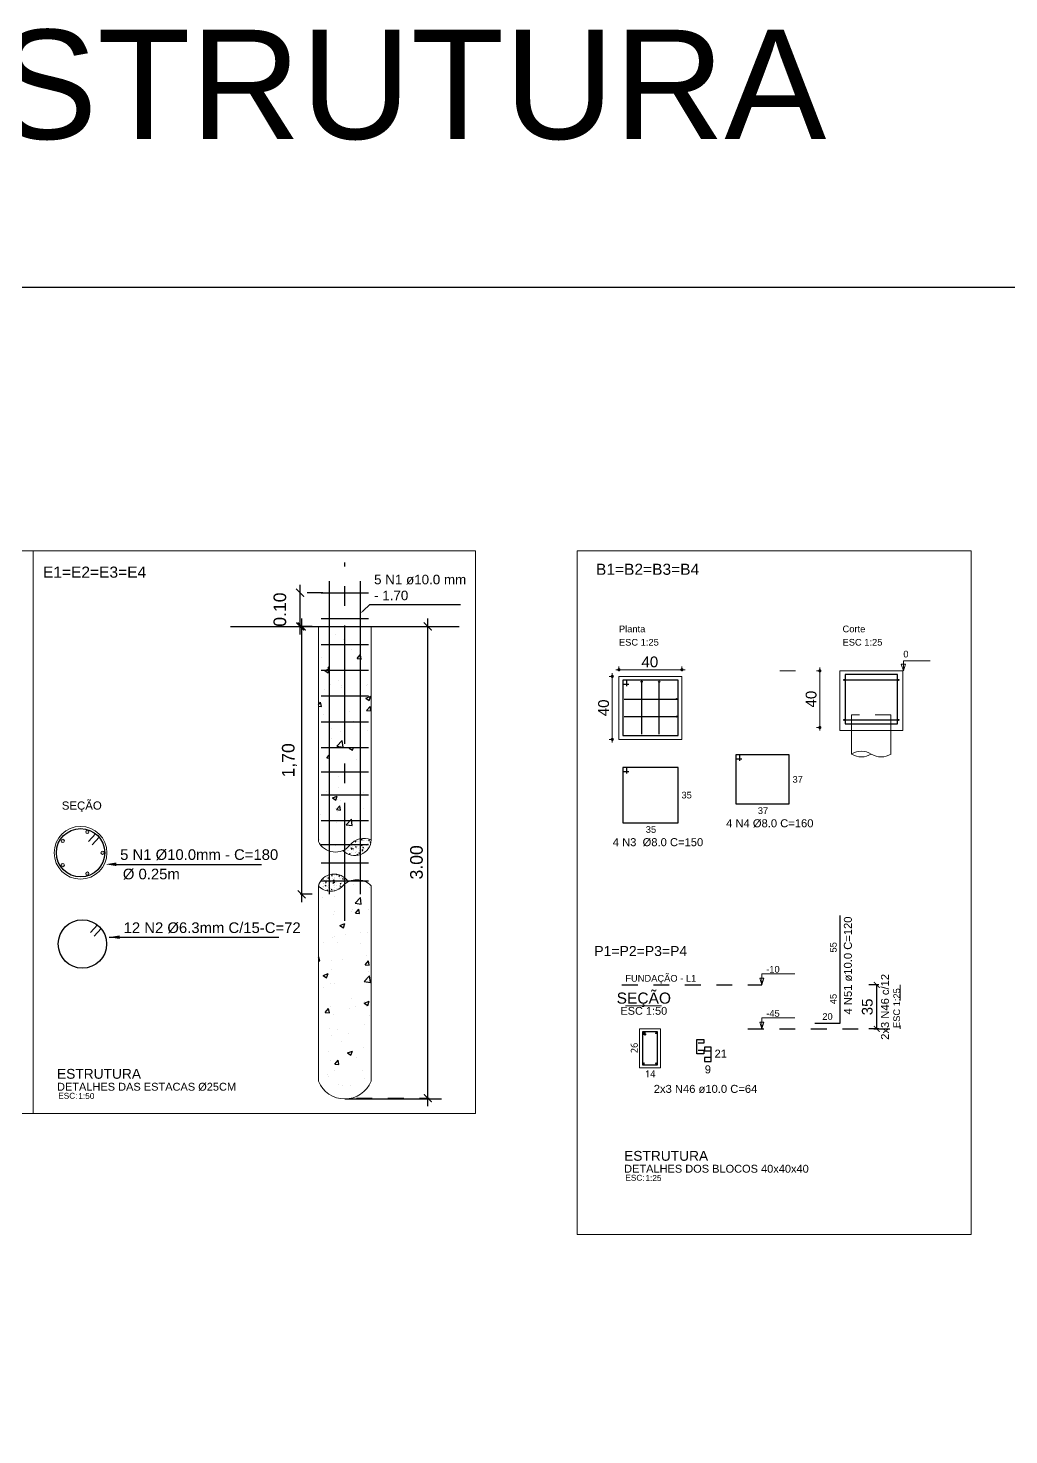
# Model space of a CAD drawing. Header units: inches. Extents: x -409 to -274, y -29 to 11.
# Drawn here: x -347.13 to -340.9, y -9.13 to -0.2 of the extents above; entities that cross this region are included whole.
import ezdxf
from ezdxf import colors
from ezdxf.entities.mleader import LeaderData, LeaderLine
from ezdxf.enums import TextEntityAlignment as Align
from ezdxf.math import Vec2, Vec3

# ---------------------------------------------------------------- set-up
doc = ezdxf.new("R2010")
doc.units = ezdxf.units.IN
doc.header["$MEASUREMENT"] = 0
for name, pattern in [('CENTER2', [1.125, 0.75, -0.125, 0.125, -0.125]), ('CYPE_PUNTO', [0.075, 0, -0.075]), ('DOT', [6.35, 0, -6.35]), ('DOT2', [3.175, 0, -3.175]), ('HIDDEN', [0.375, 0.25, -0.125])]:
    doc.linetypes.add(name, pattern=pattern)
doc.layers.get('0').update_dxf_attribs({"color": 8})
doc.layers.get('DEFPOINTS').update_dxf_attribs({"lineweight": 0})
for name, color, linetype, lineweight in [('AR-COTA', 1, 'Continuous', 0), ('Descrição da armadura', 7, 'Continuous', 5), ('DT-Barras na forma', 2, 'Continuous', 30), ('DT-Cotas', 9, 'Continuous', 5), ('DT-Forma', 5, 'Continuous', 5), ('DT-Pontilhado', 9, 'DOT2', 5), ('DT-TEXTOS', 2, 'Continuous', 20), ('EST- 1', 1, 'Continuous', 9), ('EST- 2', 2, 'Continuous', 9), ('EST- 253', 253, 'Continuous', 0), ('FO-Estacas dos blocos', 1, 'Continuous', 20), ('LC-Estacas dos blocos', 1, 'Continuous', 20), ('LC-Textos', 3, 'Continuous', 20), ('QUAD_LIMITES', 2, 'Continuous', 0), ('Textos armaduras', 7, 'Continuous', 5)]:
    doc.layers.add(name, color=color, linetype=linetype, lineweight=lineweight)
for name, color, linetype in [('ARQ-PIS', 1, 'Continuous'), ('ARQ-TXT-02', 2, 'Continuous'), ('ARQ-TXT-03', 3, 'Continuous'), ('ARQ-TXT-04', 4, 'Continuous'), ('ARQ-TXT-50', 2, 'Continuous'), ('ARQ-TXT-SMB', 4, 'Continuous'), ('COTAS', 10, 'Continuous'), ('DETALHE_ESTACAS', 2, 'Continuous'), ('DIV', 9, 'Continuous'), ('DT-ARMADURA', 6, 'Continuous'), ('DT-TÍTULO', 3, 'Continuous'), ('EST - Cotas', 152, 'Continuous'), ('FO-TÍTULOS', 1, 'Continuous'), ('PROJECÃO', 1, 'HIDDEN')]:
    doc.layers.add(name, color=color, linetype=linetype)
doc.styles.add('Arial', font='ARIALUNI.ttf')
doc.styles.add('Codhab', font='')
doc.styles.add('Swiss LT', font='swissl.ttf')
doc.styles.add('T3', font='arial.ttf')
doc.styles.get('Codhab').set_extended_font_data('Roboto')
doc.dimstyles.new('COD-ARQ-50', dxfattribs={"dimtxt": 0.075, "dimasz": 0.0375, "dimexe": 0.05, "dimexo": 0.05, "dimgap": 0.02, "dimtad": 1, "dimzin": 4, "dimtxsty": 'T3', "dimblk": 'ARCHTICK', "dimcen": 0, "dimclrd": 1, "dimclre": 2, "dimclrt": 2, "dimazin": 0, "dimtfac": 1, "dimtmove": 2, "dimatfit": 3, "dimldrblk": 'DOT', "dimfxl": 0.4, "dimtolj": 1, "dimarcsym": 0})
doc.dimstyles.new('CODHAB-1-50', dxfattribs={"dimtxt": 0.08, "dimasz": 0.05, "dimexe": 0.01, "dimexo": 0.04, "dimgap": 0.03, "dimtad": 1, "dimzin": 4, "dimtxsty": 'Arial', "dimblk": 'ARCHTICK', "dimcen": 0, "dimdle": 0.05, "dimclrd": 1, "dimclre": 2, "dimclrt": 2, "dimadec": 0, "dimazin": 0, "dimtfac": 1, "dimtmove": 2, "dimatfit": 3, "dimfxl": 0.4, "dimtolj": 1, "dimarcsym": 0})

# ---------------------------------------------------------------- blocks, each defined once
blk = doc.blocks.new('_ArchTick')
at = {"color": 0, "linetype": 'ByBlock', "const_width": 0.15}
blk.add_lwpolyline([(-0.5, -0.5), (0.5, 0.5)], dxfattribs=at)
blk = doc.blocks.new('*D591')
at = {"layer": 'AR-COTA', "color": 1, "lineweight": -2, "ltscale": 0.01, "transparency": 16777216}
blk.add_line((-345.402, -4.0499), (-345.402, -3.7354), dxfattribs=at)
at = {"layer": 'AR-COTA', "color": 2, "linetype": 'DOT', "lineweight": -2, "ltscale": 0.01, "transparency": 16777216}
for p, q in [((-345.2579, -3.7854), (-345.412, -3.7854)), ((-345.4898, -3.9999), (-345.392, -3.9999))]:
    blk.add_line(p, q, dxfattribs=at)
at = {"layer": 'DEFPOINTS', "color": 0, "ltscale": 0.01, "transparency": 16777216}
for p in [(-345.402, -3.7854), (-345.2179, -3.7854), (-345.5298, -3.9999)]:
    blk.add_point(p, dxfattribs=at)
at = {"layer": 'AR-COTA', "color": 1, "lineweight": -2, "ltscale": 0.01, "transparency": 16777216, "xscale": 0.05, "yscale": 0.05, "zscale": 0.05}
for p, rotation in [((-345.402, -3.7854), 90), ((-345.402, -3.9999), 270)]:
    blk.add_blockref('_ArchTick', p, dxfattribs=dict(at, rotation=rotation))
at = {"layer": 'AR-COTA', "color": 2, "ltscale": 0.01, "transparency": 16777216, "insert": (-345.5302, -3.8926), "char_height": 0.08, "attachment_point": 5, "rotation": 90, "style": 'Arial'}
blk.add_mtext('\\A1;0.10', dxfattribs=at)
blk = doc.blocks.new('*D592')
at = {"layer": 'AR-COTA', "color": 1, "lineweight": -2, "ltscale": 0.01, "transparency": 16777216}
blk.add_line((-344.5919, -7.0453), (-344.5919, -3.9499), dxfattribs=at)
at = {"layer": 'AR-COTA', "color": 2, "linetype": 'DOT', "lineweight": -2, "ltscale": 0.01, "transparency": 16777216}
for p, q in [((-344.5817, -3.9999), (-344.5819, -3.9999)), ((-345.0442, -6.9953), (-344.5819, -6.9953))]:
    blk.add_line(p, q, dxfattribs=at)
at = {"layer": 'DEFPOINTS', "color": 0, "ltscale": 0.01, "transparency": 16777216}
for p in [(-344.6217, -3.9999), (-344.5919, -3.9999), (-345.0842, -6.9953)]:
    blk.add_point(p, dxfattribs=at)
at = {"layer": 'AR-COTA', "color": 1, "lineweight": -2, "ltscale": 0.01, "transparency": 16777216, "xscale": 0.05, "yscale": 0.05, "zscale": 0.05}
for p, rotation in [((-344.5919, -3.9999), 90), ((-344.5919, -6.9953), 270)]:
    blk.add_blockref('_ArchTick', p, dxfattribs=dict(at, rotation=rotation))
at = {"layer": 'AR-COTA', "color": 2, "ltscale": 0.01, "transparency": 16777216, "insert": (-344.6628, -5.4976), "char_height": 0.08, "attachment_point": 5, "rotation": 90, "style": 'Arial'}
blk.add_mtext('\\A1;3.00', dxfattribs=at)
blk = doc.blocks.new('*X585')
at = {"color": 0}
for p, q in [((25.566, 14.879), (25.566, 14.879)), ((26.031, 14.797), (26.031, 14.797)), ((24.673, 14.48), (24.673, 14.48)), ((25.02, 14.669), (25.02, 14.669)), ((25.038, 14.535), (25.038, 14.535)), ((25.627, 14.331), (25.783, 14.493)), ((25.627, 14.331), (25.805, 14.303)), ((25.74, 14.435), (25.74, 14.435)), ((25.805, 14.303), (25.783, 14.493)), ((24.996, 14.003), (24.996, 14.003)), ((25.04, 14.09), (25.04, 14.09)), ((25.517, 14.096), (25.517, 14.096)), ((25.541, 14.156), (25.541, 14.156)), ((25.638, 14.038), (25.734, 14.153)), ((25.638, 14.038), (25.757, 14.028)), ((25.757, 14.028), (25.734, 14.153)), ((26.006, 14.131), (26.006, 14.131)), ((25.186, 13.682), (25.326, 13.736)), ((25.186, 13.682), (25.286, 13.615)), ((25.286, 13.615), (25.326, 13.736)), ((24.705, 13.19), (24.705, 13.19)), ((24.972, 13.337), (24.972, 13.337)), ((25.015, 13.367), (25.015, 13.367)), ((25.114, 13.196), (25.114, 13.196)), ((25.351, 13.413), (25.351, 13.413)), ((25.772, 13.467), (25.772, 13.467)), ((25.773, 13.145), (25.773, 13.145)), ((25.982, 13.465), (25.982, 13.465)), ((24.56, 12.753), (24.577, 12.774)), ((24.6, 12.649), (24.577, 12.774)), ((25.246, 12.678), (25.246, 12.678)), ((25.958, 12.8), (25.958, 12.8)), ((24.56, 12.652), (24.6, 12.649)), ((24.699, 12.231), (24.84, 12.285)), ((24.799, 12.164), (24.84, 12.285)), ((24.947, 12.672), (24.947, 12.672)), ((24.953, 12.397), (24.953, 12.397)), ((25.915, 12.534), (26.012, 12.649)), ((25.915, 12.534), (26.035, 12.523)), ((26.035, 12.523), (26.012, 12.649)), ((26.021, 12.351), (26.021, 12.351)), ((24.699, 12.231), (24.799, 12.164)), ((24.72, 11.889), (24.72, 11.889)), ((24.923, 12.006), (24.923, 12.006)), ((25.032, 12.002), (25.032, 12.002)), ((25.892, 12.051), (26.048, 12.214)), ((25.892, 12.051), (26.07, 12.024)), ((25.933, 12.134), (25.933, 12.134)), ((25.983, 12.055), (25.983, 12.055)), ((26.07, 12.024), (26.048, 12.214)), ((25.511, 11.563), (25.511, 11.563)), ((25.893, 11.426), (26.033, 11.48)), ((25.909, 11.468), (25.909, 11.468)), ((25.993, 11.359), (26.033, 11.48)), ((24.563, 11.375), (24.563, 11.375)), ((24.758, 11.155), (24.855, 11.27)), ((24.758, 11.155), (24.878, 11.144)), ((24.878, 11.144), (24.855, 11.27)), ((24.899, 11.34), (24.899, 11.34)), ((24.985, 11.106), (24.985, 11.106)), ((25.457, 11.267), (25.457, 11.267)), ((25.631, 11.329), (25.631, 11.329)), ((25.893, 11.426), (25.993, 11.359)), ((25.957, 11.332), (25.957, 11.332)), ((26.053, 11.061), (26.053, 11.061)), ((24.874, 10.674), (24.874, 10.674)), ((25.109, 10.663), (25.109, 10.663)), ((25.885, 10.802), (25.885, 10.802)), ((24.931, 10.478), (24.931, 10.478)), ((25.233, 10.313), (25.233, 10.313)), ((25.431, 10.544), (25.431, 10.544)), ((24.85, 10.008), (24.85, 10.008)), ((25.407, 9.976), (25.547, 10.03)), ((25.407, 9.976), (25.506, 9.909)), ((25.506, 9.909), (25.547, 10.03)), ((25.663, 9.855), (25.663, 9.855)), ((25.86, 10.136), (25.86, 10.136)), ((24.905, 9.755), (24.905, 9.755)), ((25.026, 9.47), (25.026, 9.47)), ((25.036, 9.65), (25.132, 9.765)), ((25.036, 9.65), (25.155, 9.64)), ((25.155, 9.64), (25.132, 9.765)), ((25.836, 9.471), (25.836, 9.471)), ((24.826, 9.343), (24.826, 9.343)), ((24.844, 9.291), (24.844, 9.291)), ((25.137, 9.066), (25.137, 9.066)), ((25.265, 9.022), (25.265, 9.022)), ((25.505, 9.031), (25.505, 9.031)), ((25.911, 9.246), (25.911, 9.246)), ((25.812, 8.805), (25.812, 8.805))]:
    blk.add_line(p, q, dxfattribs=at)
blk = doc.blocks.new('*X588')
at = {"color": 0}
for p, q in [((25.055, 22.133), (25.055, 22.133)), ((25.288, 21.993), (25.288, 21.993)), ((25.535, 21.694), (25.535, 21.694)), ((25.685, 21.435), (25.774, 21.541)), ((25.685, 21.435), (25.774, 21.427)), ((25.719, 21.434), (25.719, 21.434)), ((25.76, 21.38), (25.76, 21.38)), ((24.9, 20.686), (24.9, 20.686)), ((25.132, 20.793), (25.132, 20.793)), ((25.234, 20.591), (25.234, 20.591)), ((25.239, 20.661), (25.239, 20.661)), ((25.465, 19.902), (25.465, 19.902)), ((24.932, 19.396), (24.932, 19.396)), ((25.05, 19.6), (25.05, 19.6)), ((25.191, 19.329), (25.191, 19.329)), ((25.578, 19.619), (25.578, 19.619)), ((24.939, 19.113), (24.939, 19.113)), ((25.097, 18.889), (25.252, 19.052)), ((25.097, 18.889), (25.275, 18.862)), ((25.275, 18.862), (25.252, 19.052)), ((25.452, 18.838), (25.484, 18.85)), ((25.452, 18.838), (25.552, 18.771)), ((25.552, 18.771), (25.578, 18.85)), ((25.676, 18.491), (25.676, 18.491)), ((25.142, 17.998), (25.142, 17.998)), ((25.15, 17.702), (25.15, 17.702))]:
    blk.add_line(p, q, dxfattribs=at)
blk = doc.blocks.new('*X587')
at = {"color": 0}
for p, q in [((25.785, 22.103), (25.785, 22.103)), ((25.774, 21.541), (25.781, 21.549)), ((25.774, 21.427), (25.804, 21.424)), ((25.804, 21.424), (25.781, 21.549)), ((25.967, 20.641), (25.967, 20.641)), ((25.991, 20.691), (25.991, 20.691)), ((25.939, 20.288), (26.079, 20.342)), ((25.939, 20.288), (26.038, 20.221)), ((25.962, 19.93), (26.059, 20.045)), ((26.038, 20.221), (26.079, 20.342)), ((26.082, 19.92), (26.059, 20.045)), ((25.962, 19.93), (26.082, 19.92)), ((25.999, 19.351), (25.999, 19.351)), ((25.858, 17.536), (25.858, 17.536)), ((25.362, 16.61), (25.518, 16.772)), ((25.54, 16.582), (25.518, 16.772)), ((25.882, 17.079), (25.882, 17.079)), ((25.362, 16.61), (25.54, 16.582)), ((25.46, 16.519), (25.46, 16.519)), ((25.523, 16.628), (25.523, 16.628))]:
    blk.add_line(p, q, dxfattribs=at)
blk = doc.blocks.new('*X586')
at = {"color": 0}
for p, q in [((24.651, 21.479), (24.651, 21.479)), ((24.745, 21.093), (24.871, 21.142)), ((24.745, 21.093), (24.844, 21.026)), ((24.832, 21.169), (24.871, 21.21)), ((24.832, 21.169), (24.871, 21.162)), ((24.845, 21.026), (24.871, 21.105)), ((24.733, 20.525), (24.733, 20.525)), ((24.56, 20.094), (24.624, 20.171)), ((24.56, 20.053), (24.647, 20.045)), ((24.647, 20.045), (24.624, 20.171)), ((24.707, 19.803), (24.707, 19.803)), ((24.805, 18.551), (24.871, 18.629)), ((24.805, 18.551), (24.871, 18.546)), ((24.79, 17.581), (24.79, 17.581)), ((24.966, 17.388), (25.106, 17.441)), ((24.966, 17.388), (25.065, 17.321)), ((25.065, 17.32), (25.106, 17.441)), ((25.118, 17.332), (25.118, 17.332)), ((25.212, 17.312), (25.212, 17.312)), ((24.623, 16.913), (24.623, 16.913)), ((25.044, 17.068), (25.044, 17.068)), ((25.083, 17.047), (25.179, 17.162)), ((25.083, 17.047), (25.202, 17.036)), ((25.124, 16.979), (25.124, 16.979)), ((25.202, 17.036), (25.179, 17.162)), ((25.093, 16.666), (25.093, 16.666)), ((24.598, 16.19), (24.598, 16.19)), ((25.069, 16), (25.069, 16))]:
    blk.add_line(p, q, dxfattribs=at)
blk = doc.blocks.new('*X589')
at = {"color": 0}
for p, q in [((25.486, 16.013), (25.486, 16.013)), ((25.486, 15.96), (25.486, 15.96)), ((25.496, 15.985), (25.496, 15.985)), ((25.526, 15.995), (25.526, 15.995)), ((25.55, 15.973), (25.55, 15.973)), ((25.575, 16.103), (25.575, 16.103)), ((25.609, 16), (25.609, 16)), ((25.629, 16.126), (25.65, 16.134)), ((25.629, 16.126), (25.644, 16.116)), ((25.636, 15.962), (25.65, 15.98)), ((25.636, 15.962), (25.654, 15.961)), ((25.644, 16.116), (25.65, 16.134)), ((25.647, 16.007), (25.647, 16.007)), ((25.654, 15.961), (25.65, 15.98)), ((25.661, 15.99), (25.661, 15.99)), ((25.681, 16.017), (25.681, 16.017)), ((25.685, 16.117), (25.685, 16.117)), ((25.688, 16.118), (25.688, 16.118)), ((25.705, 16.16), (25.705, 16.16)), ((25.71, 15.966), (25.71, 15.966)), ((25.721, 16.125), (25.721, 16.125)), ((25.792, 16.203), (25.815, 16.2)), ((25.799, 16.025), (25.799, 16.025)), ((25.807, 16), (25.807, 16)), ((25.808, 16.005), (25.829, 16.013)), ((25.808, 16.005), (25.823, 15.995)), ((25.809, 16.169), (25.824, 16.187)), ((25.809, 16.169), (25.827, 16.168)), ((25.815, 16.2), (25.815, 16.207)), ((25.823, 15.995), (25.829, 16.013)), ((25.827, 16.168), (25.824, 16.187)), ((25.835, 16.039), (25.835, 16.039)), ((25.835, 16.02), (25.835, 16.02)), ((25.839, 16.138), (25.839, 16.138)), ((25.851, 15.944), (25.865, 15.961)), ((25.851, 15.944), (25.869, 15.942)), ((25.865, 16.153), (25.865, 16.153)), ((25.869, 15.942), (25.865, 15.961)), ((25.87, 15.959), (25.87, 15.959)), ((25.874, 16.035), (25.874, 16.035)), ((25.878, 16.143), (25.878, 16.143)), ((25.896, 16.213), (25.896, 16.213)), ((25.896, 16.213), (25.896, 16.213)), ((25.896, 16.155), (25.896, 16.155)), ((25.953, 16.153), (25.953, 16.153)), ((25.967, 15.993), (25.967, 15.993)), ((25.983, 15.958), (25.983, 15.958)), ((25.987, 16.058), (25.987, 16.058)), ((25.988, 16.05), (25.988, 16.05)), ((25.991, 16.158), (25.991, 16.158)), ((26.01, 16.05), (26.01, 16.05)), ((26.024, 16.15), (26.039, 16.168)), ((26.024, 16.15), (26.042, 16.149)), ((26.025, 16.146), (26.025, 16.146)), ((26.03, 15.953), (26.03, 15.953)), ((26.042, 16.149), (26.039, 16.168)), ((26.06, 16.102), (26.081, 16.11)), ((26.06, 16.102), (26.075, 16.092)), ((26.066, 16.168), (26.066, 16.168)), ((26.075, 16.092), (26.081, 16.11)), ((25.342, 15.857), (25.342, 15.857)), ((25.37, 15.876), (25.37, 15.876)), ((25.417, 15.866), (25.417, 15.866)), ((25.427, 15.861), (25.427, 15.861)), ((25.452, 15.763), (25.452, 15.763)), ((25.462, 15.756), (25.477, 15.773)), ((25.462, 15.756), (25.48, 15.754)), ((25.473, 15.781), (25.473, 15.781)), ((25.48, 15.754), (25.477, 15.773)), ((25.508, 15.912), (25.532, 15.936)), ((25.508, 15.912), (25.535, 15.907)), ((25.518, 15.795), (25.518, 15.795)), ((25.522, 15.895), (25.522, 15.895)), ((25.53, 15.881), (25.53, 15.881)), ((25.535, 15.907), (25.532, 15.936)), ((25.556, 15.908), (25.577, 15.916)), ((25.556, 15.908), (25.571, 15.898)), ((25.571, 15.898), (25.577, 15.916)), ((25.587, 15.854), (25.587, 15.854)), ((25.641, 15.788), (25.641, 15.788)), ((25.648, 15.811), (25.648, 15.811)), ((25.671, 15.718), (25.671, 15.718)), ((25.674, 15.818), (25.674, 15.818)), ((25.677, 15.737), (25.692, 15.754)), ((25.677, 15.737), (25.695, 15.735)), ((25.678, 15.918), (25.678, 15.918)), ((25.695, 15.735), (25.692, 15.754)), ((25.716, 15.798), (25.716, 15.798)), ((25.72, 15.906), (25.72, 15.906)), ((25.72, 15.745), (25.72, 15.745)), ((25.735, 15.788), (25.756, 15.796)), ((25.735, 15.788), (25.75, 15.777)), ((25.747, 15.847), (25.747, 15.847)), ((25.75, 15.777), (25.756, 15.796)), ((25.795, 15.916), (25.795, 15.916)), ((25.823, 15.841), (25.823, 15.841)), ((25.828, 15.839), (25.828, 15.839)), ((25.829, 15.862), (25.852, 15.886)), ((25.829, 15.862), (25.855, 15.858)), ((25.83, 15.813), (25.83, 15.813)), ((25.832, 15.939), (25.832, 15.939)), ((25.855, 15.858), (25.852, 15.886)), ((25.907, 15.841), (25.907, 15.841)), ((25.909, 15.931), (25.909, 15.931)), ((24.868, 15.147), (24.868, 15.147)), ((24.942, 15.135), (24.956, 15.152)), ((24.942, 15.135), (24.959, 15.134)), ((24.943, 15.157), (24.943, 15.157)), ((24.959, 15.134), (24.956, 15.152)), ((25.035, 15.133), (25.035, 15.133)), ((25.057, 15.171), (25.057, 15.171)), ((25.085, 15.159), (25.106, 15.167)), ((25.085, 15.159), (25.1, 15.149)), ((25.1, 15.149), (25.106, 15.167)), ((25.134, 15.14), (25.134, 15.14)), ((25.157, 15.116), (25.171, 15.134)), ((25.175, 15.115), (25.171, 15.134)), ((24.597, 14.871), (24.597, 14.871)), ((24.631, 14.792), (24.631, 14.792)), ((24.669, 14.805), (24.669, 14.805)), ((24.677, 15.033), (24.694, 15.031)), ((24.694, 15.031), (24.692, 15.048)), ((24.694, 14.804), (24.694, 14.804)), ((24.707, 14.802), (24.707, 14.802)), ((24.71, 14.91), (24.71, 14.91)), ((24.719, 14.793), (24.719, 14.793)), ((24.722, 14.893), (24.722, 14.893)), ((24.726, 14.993), (24.726, 14.993)), ((24.728, 14.715), (24.73, 14.717)), ((24.731, 14.714), (24.73, 14.717)), ((24.752, 14.957), (24.752, 14.957)), ((24.757, 14.763), (24.757, 14.763)), ((24.76, 14.845), (24.781, 14.853)), ((24.76, 14.845), (24.775, 14.835)), ((24.768, 14.928), (24.782, 14.946)), ((24.768, 14.928), (24.786, 14.927)), ((24.772, 14.901), (24.772, 14.901)), ((24.775, 14.835), (24.781, 14.853)), ((24.786, 14.927), (24.782, 14.946)), ((24.784, 15.08), (24.784, 15.08)), ((24.785, 14.92), (24.785, 14.92)), ((24.789, 15.028), (24.789, 15.028)), ((24.81, 14.703), (24.824, 14.72)), ((24.812, 15.109), (24.812, 15.109)), ((24.82, 14.817), (24.82, 14.817)), ((24.828, 14.701), (24.824, 14.72)), ((24.833, 15.062), (24.854, 15.07)), ((24.833, 15.062), (24.848, 15.052)), ((24.843, 14.835), (24.843, 14.835)), ((24.848, 15.052), (24.854, 15.07)), ((24.854, 14.797), (24.854, 14.797)), ((24.864, 15.038), (24.864, 15.038)), ((24.873, 14.814), (24.873, 14.814)), ((24.875, 15.069), (24.875, 15.069)), ((24.876, 14.914), (24.876, 14.914)), ((24.88, 15.014), (24.88, 15.014)), ((24.884, 15.114), (24.884, 15.114)), ((24.899, 14.935), (24.899, 14.935)), ((24.912, 14.95), (24.912, 14.95)), ((24.917, 14.757), (24.917, 14.757)), ((24.931, 14.723), (24.931, 14.723)), ((24.939, 14.724), (24.96, 14.732)), ((24.939, 14.724), (24.954, 14.714)), ((24.947, 14.931), (24.947, 14.931)), ((24.954, 14.714), (24.96, 14.732)), ((24.958, 14.73), (24.958, 14.73)), ((24.959, 15.11), (24.959, 15.11)), ((24.972, 15.103), (24.972, 15.103)), ((24.978, 15.053), (24.978, 15.053)), ((24.983, 14.909), (24.998, 14.927)), ((24.983, 14.909), (25.001, 14.908)), ((24.987, 14.985), (25.011, 15.01)), ((24.987, 14.985), (25.014, 14.981)), ((25.001, 14.908), (24.998, 14.927)), ((25.006, 14.733), (25.006, 14.733)), ((25.01, 14.841), (25.01, 14.841)), ((25.014, 14.981), (25.011, 15.01)), ((25.012, 14.941), (25.033, 14.949)), ((25.012, 14.941), (25.027, 14.931)), ((25.014, 14.79), (25.014, 14.79)), ((25.018, 14.865), (25.018, 14.865)), ((25.02, 14.734), (25.02, 14.734)), ((25.024, 14.834), (25.024, 14.834)), ((25.027, 14.931), (25.033, 14.949)), ((25.028, 14.933), (25.028, 14.933)), ((25.031, 15.033), (25.031, 15.033)), ((25.035, 15.062), (25.035, 15.062)), ((25.072, 14.943), (25.072, 14.943)), ((25.077, 14.75), (25.077, 14.75)), ((25.085, 14.851), (25.085, 14.851)), ((25.089, 14.96), (25.089, 14.96)), ((25.119, 14.748), (25.119, 14.748)), ((25.122, 14.961), (25.122, 14.961)), ((25.132, 15.096), (25.132, 15.096)), ((25.133, 14.76), (25.133, 14.76)), ((25.157, 15.116), (25.175, 15.115)), ((25.164, 14.97), (25.164, 14.97)), ((25.167, 15.078), (25.167, 15.078)), ((25.174, 14.783), (25.174, 14.783)), ((25.176, 14.756), (25.176, 14.756)), ((25.18, 14.856), (25.18, 14.856)), ((25.184, 14.956), (25.184, 14.956)), ((25.187, 15.056), (25.187, 15.056)), ((25.191, 14.821), (25.212, 14.829)), ((25.191, 14.821), (25.206, 14.811)), ((25.193, 14.896), (25.193, 14.896)), ((25.195, 15.056), (25.195, 15.056)), ((25.198, 14.891), (25.213, 14.908)), ((25.198, 14.891), (25.216, 14.889)), ((25.198, 14.866), (25.198, 14.866)), ((25.206, 14.81), (25.212, 14.829)), ((25.216, 14.889), (25.213, 14.908)), ((25.233, 14.937), (25.233, 14.937)), ((25.243, 15.088), (25.243, 15.088)), ((25.264, 15.038), (25.285, 15.046)), ((25.264, 15.038), (25.279, 15.028)), ((25.277, 14.985), (25.277, 14.985)), ((25.279, 15.028), (25.285, 15.046)), ((25.296, 14.991), (25.296, 14.991)), ((25.307, 14.936), (25.326, 14.955)), ((25.307, 14.936), (25.326, 14.933)), ((24.783, 14.7), (24.783, 14.7)), ((24.81, 14.703), (24.828, 14.701)), ((24.869, 14.715), (24.869, 14.715)), ((25.032, 14.692), (25.039, 14.701)), ((25.04, 14.694), (25.039, 14.701))]:
    blk.add_line(p, q, dxfattribs=at)
blk = doc.blocks.new('*D593')
at = {"layer": 'AR-COTA', "color": 2, "linetype": 'DOT', "lineweight": -2, "ltscale": 0.01, "transparency": 16777216}
for p, q in [((-345.3259, -3.9999), (-345.402, -3.9999)), ((-345.3259, -5.6999), (-345.402, -5.6999))]:
    blk.add_line(p, q, dxfattribs=at)
at = {"layer": 'AR-COTA', "color": 1, "lineweight": -2, "ltscale": 0.01, "transparency": 16777216}
blk.add_line((-345.392, -5.7499), (-345.392, -3.9499), dxfattribs=at)
at = {"layer": 'DEFPOINTS', "color": 0, "ltscale": 0.01, "transparency": 16777216}
for p in [(-345.392, -3.9999), (-345.2859, -3.9999), (-345.2859, -5.6999)]:
    blk.add_point(p, dxfattribs=at)
at = {"layer": 'AR-COTA', "color": 1, "lineweight": -2, "ltscale": 0.01, "transparency": 16777216, "xscale": 0.05, "yscale": 0.05, "zscale": 0.05}
for p, rotation in [((-345.392, -3.9999), 90), ((-345.392, -5.6999), 270)]:
    blk.add_blockref('_ArchTick', p, dxfattribs=dict(at, rotation=rotation))
at = {"layer": 'AR-COTA', "color": 2, "ltscale": 0.01, "transparency": 16777216, "insert": (-345.47, -4.8499), "char_height": 0.08, "attachment_point": 5, "rotation": 90, "style": 'Arial'}
blk.add_mtext('\\A1;1,70', dxfattribs=at)
blk = doc.blocks.new('*D590')
at = {"layer": 'AR-COTA', "color": 2, "linetype": 'DOT', "lineweight": -2, "ltscale": 0.00375, "transparency": 16777216}
for p, q in [((-341.7269, -6.2755), (-341.7904, -6.2755)), ((-341.7269, -6.5555), (-341.7904, -6.5555))]:
    blk.add_line(p, q, dxfattribs=at)
at = {"layer": 'AR-COTA', "color": 1, "lineweight": -2, "ltscale": 0.00375, "transparency": 16777216}
blk.add_line((-341.7404, -6.5555), (-341.7404, -6.2755), dxfattribs=at)
at = {"layer": 'DEFPOINTS', "color": 0, "ltscale": 0.00375, "transparency": 16777216}
for p in [(-341.7404, -6.2755), (-341.6769, -6.2755), (-341.6769, -6.5555)]:
    blk.add_point(p, dxfattribs=at)
at = {"layer": 'AR-COTA', "color": 1, "lineweight": -2, "ltscale": 0.00375, "transparency": 16777216, "xscale": 0.0375, "yscale": 0.0375, "zscale": 0.0375}
for p, rotation in [((-341.7404, -6.2755), 90), ((-341.7404, -6.5555), 270)]:
    blk.add_blockref('_ArchTick', p, dxfattribs=dict(at, rotation=rotation))
blk = doc.blocks.new('_Dot')
at = {"color": 0, "linetype": 'ByBlock', "lineweight": -2}
blk.add_line((-0.5, 0), (-1, 0), dxfattribs=at)
at = {"color": 0, "linetype": 'ByBlock', "const_width": 0.5}
blk.add_lwpolyline([(-0.25, 0, 1), (0.25, 0, 1)], format="xyb", close=True, dxfattribs=at)
blk = doc.blocks.new('*U582')
at = {"layer": 'ARQ-TXT-02', "insert": (0.2309, 0.1714), "char_height": 0.0375, "attachment_point": 1, "style": 'Arial'}
blk.add_mtext_dynamic_manual_height_columns('ESC:', width=0.00172, gutter_width=0.3125, heights=[0], dxfattribs=at)
at = {"layer": 'ARQ-TXT-02', "style": 'Arial'}
blk.add_attdef('ESCALA', (0.3585, 0.1323), '', height=0.0375, dxfattribs=at)
at = {"layer": 'ARQ-TXT-03', "style": 'Arial'}
blk.add_attdef('DESENHO', (0.2231, 0.185), '', height=0.05, dxfattribs=at)
at = {"layer": 'ARQ-TXT-04', "style": 'Arial'}
blk.add_attdef('MATÉRIA', text='', height=0.0625, dxfattribs=at).set_placement((0.2231, 0.2419), align=Align.BOTTOM_LEFT)

msp = doc.modelspace()

# ---------------------------------------------------------------- hatches: boundary and pattern name
at = {"layer": 'LC-Estacas dos blocos', "linetype": 'Continuous'}
h = msp.add_hatch(color=10, dxfattribs=at)
h.paths.add_polyline_path([(-339.7086, -6.0227, 1), (-339.7162, -6.0227, 1)])
h.paths.add_polyline_path([(-339.6292, -6.0227, 1), (-339.6368, -6.0227, 1)])
h.paths.add_polyline_path([(-339.7086, -5.8292, 1), (-339.7162, -5.8292, 1)])
h.paths.add_polyline_path([(-339.6292, -5.8292, 1), (-339.6368, -5.8292, 1)])
h.paths.add_polyline_path([(-343.2165, -6.5815, 1), (-343.2241, -6.5815, 1)])
h.paths.add_polyline_path([(-343.1446, -6.5815, 1), (-343.137, -6.5815, 1)])
h.paths.add_polyline_path([(-343.2241, -6.775, 1), (-343.2165, -6.775, 1)])
h.paths.add_polyline_path([(-343.137, -6.775, 1), (-343.1446, -6.775, 1)])
h.paths.add_polyline_path([(-346.8985, -5.5149, 1), (-346.9192, -5.5149, 1)])
h.paths.add_polyline_path([(-346.7633, -5.5692, 1), (-346.7426, -5.5692, 1)])
h.paths.add_polyline_path([(-346.6462, -5.4366, 1), (-346.667, -5.4366, 1)])
h.paths.add_polyline_path([(-346.7426, -5.304, 1), (-346.7633, -5.304, 1)])
h.paths.add_polyline_path([(-346.9192, -5.3613, 1), (-346.8985, -5.3613, 1)])

# ---------------------------------------------------------------- linework, layer by layer
at = {"layer": 'AR-COTA', "ltscale": 0.00375}
for p, q in [((-343.3977, -4.2743), (-342.9577, -4.2743)), ((-343.3777, -4.2766), (-343.3777, -4.2543)), ((-342.9777, -4.2766), (-342.9777, -4.2543)), ((-342.1022, -4.2611), (-342.1022, -4.6611)), ((-343.4177, -4.3166), (-343.44, -4.3166)), ((-343.42, -4.2966), (-343.42, -4.7366)), ((-343.4177, -4.7166), (-343.44, -4.7166))]:
    msp.add_line(p, q, dxfattribs=at)
at = {"layer": 'AR-COTA', "ltscale": 0.00375, "const_width": 0.01}
for points in [[(-343.3827, -4.2743, 1), (-343.3727, -4.2743, 1)], [(-342.9827, -4.2743, 1), (-342.9727, -4.2743, 1)], [(-342.1072, -4.2811, 1), (-342.0972, -4.2811, 1)], [(-343.425, -4.3166, 1), (-343.415, -4.3166, 1)], [(-342.1072, -4.6411, 1), (-342.0972, -4.6411, 1)], [(-343.425, -4.7166, 1), (-343.415, -4.7166, 1)]]:
    msp.add_lwpolyline(points, format="xyb", close=True, dxfattribs=at)
at = {"layer": 'ARQ-PIS', "color": 4, "linetype": 'ByBlock'}
msp.add_lwpolyline([(-355.6258, -1.8439), (-317.0032, -1.8439), (-317.0032, -21.9212), (-355.6258, -21.9212)], close=True, dxfattribs=at)
at = {"layer": 'COTAS', "color": 1, "linetype": 'ByBlock'}
for p, q in [((-346.5778, -5.5107), (-345.648, -5.5107)), ((-346.6144, -5.973), (-345.5363, -5.973))]:
    msp.add_line(p, q, dxfattribs=at)
at = {"layer": 'COTAS'}
msp.add_line((-345.1183, -6.9999), (-344.5036, -6.9999), dxfattribs=at)
at = {"layer": 'COTAS', "color": 1, "linetype": 'ByBlock'}
for points in [[(-346.5693, -5.4986), (-346.5693, -5.521), (-346.6364, -5.5098)], [(-346.5473, -5.9618), (-346.5473, -5.9842), (-346.6144, -5.973)]]:
    msp.add_solid(points, dxfattribs=at)
at = {"layer": 'DETALHE_ESTACAS', "linetype": 'Continuous'}
for p, q in [((-345.8444, -3.9999), (-345.2859, -3.9999)), ((-344.9508, -3.9999), (-344.3923, -3.9999))]:
    msp.add_line(p, q, dxfattribs=at)
at = {"layer": 'DIV', "linetype": 'CENTER2'}
msp.add_line((-345.1183, -5.8691), (-345.1183, -3.5942), dxfattribs=at)
at = {"layer": 'DIV'}
msp.add_line((-345.2859, -3.9999), (-344.9508, -3.9999), dxfattribs=at)
at = {"layer": 'DT-Barras na forma'}
for p, q in [((-345.2179, -3.713), (-345.2179, -5.6999)), ((-345.0205, -3.713), (-345.0205, -5.6999)), ((-345.2688, -3.7854), (-344.9683, -3.7854)), ((-345.2688, -3.9493), (-344.9683, -3.9493)), ((-345.2688, -4.1132), (-344.9683, -4.1132)), ((-345.2688, -4.2771), (-344.9683, -4.2771)), ((-343.0017, -4.3406), (-343.3537, -4.3406)), ((-343.3283, -4.3406), (-343.3537, -4.3406)), ((-343.3537, -4.3406), (-343.3537, -4.366)), ((-343.3537, -4.3406), (-343.3537, -4.6926)), ((-343.3537, -4.366), (-343.3156, -4.366)), ((-343.3283, -4.3787), (-343.3283, -4.3406)), ((-343.2332, -4.6831), (-343.2332, -4.3502)), ((-343.1222, -4.6831), (-343.1222, -4.3502)), ((-343.0017, -4.6926), (-343.0017, -4.3406)), ((-341.948, -4.3386), (-341.6023, -4.3386)), ((-345.2688, -4.441), (-344.9683, -4.441)), ((-343.3442, -4.4611), (-343.0112, -4.4611)), ((-345.2688, -4.6049), (-344.9683, -4.6049)), ((-343.3442, -4.5721), (-343.0112, -4.5721)), ((-341.948, -4.5931), (-341.6023, -4.5931)), ((-343.3537, -4.6926), (-343.0017, -4.6926)), ((-345.2688, -4.7688), (-344.9683, -4.7688)), ((-342.6104, -4.8146), (-342.6358, -4.8146)), ((-342.6358, -4.8146), (-342.6358, -4.84)), ((-342.2965, -4.8146), (-342.6358, -4.8146)), ((-342.6358, -4.8146), (-342.6358, -5.1266)), ((-342.6104, -4.8527), (-342.6104, -4.8146)), ((-342.2965, -5.1266), (-342.2965, -4.8146)), ((-343.0017, -4.8946), (-343.3537, -4.8946)), ((-343.3283, -4.8946), (-343.3537, -4.8946)), ((-343.3537, -4.8946), (-343.3537, -5.2466)), ((-343.3537, -4.8946), (-343.3537, -4.92)), ((-343.3283, -4.9327), (-343.3283, -4.8946)), ((-343.0017, -5.2466), (-343.0017, -4.8946)), ((-342.6358, -4.84), (-342.5977, -4.84)), ((-345.2688, -4.9218), (-344.9683, -4.9218)), ((-343.3537, -4.92), (-343.3156, -4.92)), ((-345.2688, -5.0684), (-344.9683, -5.0684)), ((-342.6358, -5.1266), (-342.2965, -5.1266)), ((-345.2688, -5.2323), (-344.9683, -5.2323)), ((-343.3537, -5.2466), (-343.0017, -5.2466)), ((-346.7012, -5.3158), (-346.7454, -5.3645)), ((-346.6776, -5.3381), (-346.7218, -5.3868)), ((-345.2688, -5.3852), (-344.9683, -5.3852)), ((-345.2688, -5.5001), (-344.9683, -5.5001)), ((-345.2688, -5.6149), (-344.9683, -5.6149)), ((-346.6894, -5.8952), (-346.7336, -5.9439)), ((-341.9734, -6.2755), (-341.9734, -5.8355)), ((-346.6659, -5.9175), (-346.7101, -5.9662)), ((-341.9734, -6.5195), (-341.9734, -6.2755)), ((-342.1334, -6.5195), (-341.9734, -6.5195)), ((-343.2121, -6.5738), (-343.2281, -6.5738)), ((-343.2281, -6.5738), (-343.2281, -6.5897)), ((-343.2281, -6.5897), (-343.2041, -6.5897)), ((-343.2121, -6.5977), (-343.2121, -6.5738)), ((-342.7911, -6.6707), (-342.8343, -6.6707)), ((-342.8343, -6.6707), (-342.8343, -6.6947)), ((-342.8343, -6.6947), (-342.7983, -6.6947)), ((-342.7911, -6.7619), (-342.7911, -6.6707)), ((-342.7983, -6.7379), (-342.8343, -6.7379)), ((-342.8343, -6.7379), (-342.8343, -6.7619)), ((-342.8343, -6.7619), (-342.7911, -6.7619))]:
    msp.add_line(p, q, dxfattribs=at)
for points in [[(-341.9416, -4.6171), (-341.6087, -4.6171), (-341.6087, -4.3051), (-341.9416, -4.3051), (-341.9416, -4.6171)], [(-342.8751, -6.6899), (-342.8391, -6.6899), (-342.8391, -6.7139), (-342.8823, -6.7139), (-342.8823, -6.6227), (-342.8391, -6.6227), (-342.8391, -6.6467), (-342.8751, -6.6467)]]:
    msp.add_lwpolyline(points, dxfattribs=at)
msp.add_lwpolyline([(-343.133, -6.7828), (-343.133, -6.5738), (-343.2281, -6.5738), (-343.2281, -6.7828)], close=True, dxfattribs=at)
for centre, radius in [((-343.2332, -4.3502), 0.00318), ((-343.1222, -4.3502), 0.00318), ((-341.948, -4.3386), 0.00318), ((-341.6023, -4.3386), 0.00318), ((-343.0112, -4.4611), 0.00318), ((-343.0112, -4.5721), 0.00318), ((-341.948, -4.5931), 0.00318), ((-341.6023, -4.5931), 0.00318), ((-346.796, -5.4366), 0.1536), ((-346.7843, -6.016), 0.1536)]:
    msp.add_circle(centre, radius, dxfattribs=at)
at = {"layer": 'DT-Cotas'}
for p, q in [((-342.0999, -4.2811), (-342.1222, -4.2811)), ((-342.0999, -4.6411), (-342.1222, -4.6411))]:
    msp.add_line(p, q, dxfattribs=at)
at = {"layer": 'DT-Forma'}
msp.add_lwpolyline([(-343.114, -6.5547), (-343.114, -6.8018), (-343.2471, -6.8018), (-343.2471, -6.5547)], close=True, dxfattribs=at)
at = {"layer": 'DT-Pontilhado'}
for p, q in [((-342.3564, -4.2811), (-341.4057, -4.2811)), ((-341.7271, -4.2811), (-341.473, -4.2811))]:
    msp.add_line(p, q, dxfattribs=at)
at = {"layer": 'DT-Pontilhado', "ltscale": 0.05}
msp.add_line((-341.5922, -6.2755), (-341.5922, -6.5555), dxfattribs=at)
at = {"layer": 'DT-TEXTOS'}
msp.add_line((-343.337, -6.4089), (-343.1081, -6.4089), dxfattribs=at)
for points in [[(-341.5577, -4.2387), (-341.5718, -4.2811), (-341.5859, -4.2387), (-341.5577, -4.2387)], [(-341.5718, -4.2811), (-341.5718, -4.2175), (-341.4024, -4.2175)], [(-342.4705, -6.2755), (-342.4578, -6.2332), (-342.4832, -6.2332), (-342.4705, -6.2755), (-342.4705, -6.2055), (-342.2605, -6.2055)], [(-342.4705, -6.5555), (-342.4578, -6.5132), (-342.4832, -6.5132), (-342.4705, -6.5555), (-342.4705, -6.4855), (-342.2605, -6.4855)]]:
    msp.add_lwpolyline(points, dxfattribs=at)
at = {"layer": 'EST- 1'}
for p, q in [((-341.9001, -4.8098), (-341.9001, -4.6598)), ((-341.6502, -4.8098), (-341.6502, -4.6598))]:
    msp.add_line(p, q, dxfattribs=at)
for centre, start, end in [((-341.8376, -4.9112), 58.34923, 121.65077), ((-341.8376, -4.7085), 238.34923, 301.65077), ((-341.7126, -4.7085), 238.34923, 301.65077)]:
    msp.add_arc(centre, 0.1191, start, end, dxfattribs=at)
at = {"layer": 'EST- 2', "color": 160}
for p, q in [((-345.2859, -5.3649), (-345.2859, -3.9999)), ((-344.9508, -5.3536), (-344.9508, -3.9999)), ((-345.2859, -6.8882), (-345.2859, -5.647)), ((-344.9508, -6.8882), (-344.9508, -5.647))]:
    msp.add_line(p, q, dxfattribs=at)
for points in [[(-341.9751, -4.6598), (-341.9751, -4.2811), (-341.5751, -4.2811), (-341.5751, -4.6598), (-341.9751, -4.6598)], [(-343.3777, -4.7166), (-343.3777, -4.3166), (-342.9777, -4.3166), (-342.9777, -4.7166), (-343.3777, -4.7166)]]:
    msp.add_lwpolyline(points, dxfattribs=at)
msp.add_circle((-346.796, -5.4366), 0.1676, dxfattribs=at)
for centre, radius, start, end in [((-345.0544, -5.3515), 0.1036, 222.95899, 358.82093), ((-344.9947, -5.4641), 0.1188, 68.31912, 140.72575), ((-345.1787, -5.3136), 0.1188, 205.5507, 320.72575), ((-345.186, -5.6755), 0.1039, 31.27081, 164.05783), ((-345.0408, -5.7312), 0.1232, 43.07203, 136.92797), ((-345.2083, -5.5745), 0.1061, 223.07203, 316.92797), ((-345.1183, -6.8184), 0.1815, 202.61986, 337.38014)]:
    msp.add_arc(centre, radius, start, end, dxfattribs=at)
at = {"layer": 'EST- 253', "linetype": 'CYPE_PUNTO'}
msp.add_lwpolyline([(-341.6502, -4.6598), (-341.6502, -4.5598), (-341.9001, -4.5598), (-341.9001, -4.6598)], dxfattribs=at)
at = {"layer": 'FO-Estacas dos blocos', "color": 10}
for centre, radius in [((-346.9088, -5.3613), 0.0104), ((-346.7529, -5.304), 0.0104), ((-346.6566, -5.4366), 0.0104), ((-346.9088, -5.5149), 0.0104), ((-346.7529, -5.5692), 0.0104), ((-343.2203, -6.5815), 0.0038), ((-343.1408, -6.5815), 0.0038), ((-343.2203, -6.775), 0.0038), ((-343.1408, -6.775), 0.0038)]:
    msp.add_circle(centre, radius, dxfattribs=at)
at = {"layer": 'PROJECÃO', "ltscale": 0.05}
for p, q in [((-343.3584, -6.2755), (-342.4705, -6.2755)), ((-342.5582, -6.5555), (-341.5922, -6.5555))]:
    msp.add_line(p, q, dxfattribs=at)
at = {"layer": 'QUAD_LIMITES'}
for points in [[(-350.8373, -3.5201), (-347.0973, -3.5201), (-347.0973, -7.0915), (-350.8373, -7.0915)], [(-344.2885, -7.0915), (-347.0973, -7.0915), (-347.0973, -3.5201), (-344.2885, -3.5201)], [(-341.1403, -7.8603), (-343.6436, -7.8603), (-343.6436, -3.5201), (-341.1403, -3.5201)]]:
    msp.add_lwpolyline(points, close=True, dxfattribs=at)

# ---------------------------------------------------------------- block references
at = {"layer": 'ARQ-TXT-SMB'}
for p, values in [((-347.1687, -7.1325), {'ESCALA': '1:50', 'DESENHO': 'DETALHES DAS ESTACAS Ø25CM', 'MATÉRIA': 'ESTRUTURA'}), ((-343.5678, -7.6532), {'ESCALA': '1:25', 'DESENHO': 'DETALHES DOS BLOCOS 40x40x40 ', 'MATÉRIA': 'ESTRUTURA'})]:
    msp.add_blockref('*U582', p, dxfattribs=at).add_auto_attribs(values)
at = {"layer": 'DIV', "xscale": 0.2185449293932434, "yscale": 0.2185449293932434, "zscale": 0.2185449293932434}
for name in ['*X588', '*X587', '*X586', '*X589', '*X585']:
    msp.add_blockref(name, (-350.6533, -8.8884), dxfattribs=at)

# ---------------------------------------------------------------- texts
at = {"layer": 'ARQ-TXT-50', "style": 'Swiss LT'}
for s, p in [('5 N1 %%C10.0mm - C=180', (-346.5446, -5.4821)), ('%%C 0.25m', (-346.5275, -5.6054)), ('12 N2 %%C6.3mm C/15-C=72', (-346.5225, -5.9463))]:
    msp.add_text(s, height=0.0675, dxfattribs=at).set_placement(p)
at = {"layer": 'ARQ-TXT-50', "insert": (-344.9322, -3.6711), "char_height": 0.06075, "width": 0.621357, "attachment_point": 1, "style": 'Swiss LT'}
msp.add_mtext('\\pxt19;5 N1 ø10.0 mm - 1.70', dxfattribs=at)
at = {"layer": 'Descrição da armadura', "linetype": 'Continuous', "char_height": 0.050832, "attachment_point": 8, "rotation": 90, "line_spacing_factor": 0.798, "style": 'Arial'}
for s, insert, width in [('4 N51 ø10.0 C=120', (-341.8972, -6.1525), 1.167528), ('2x3 N46 c/12', (-341.6622, -6.4155), 0.839024)]:
    msp.add_mtext(s, dxfattribs=dict(at, insert=insert, width=width))
at = {"layer": 'Descrição da armadura', "linetype": 'Continuous', "insert": (-342.8278, -6.963), "char_height": 0.050832, "width": 1.31791, "attachment_point": 8, "line_spacing_factor": 0.798, "style": 'Arial'}
msp.add_mtext('2x3 N46 ø10.0 C=64', dxfattribs=at)
at = {"layer": 'DT-ARMADURA', "color": 2, "style": 'Arial'}
for rotation, p in [(0.08923, (-343.1814, -4.2587)), (90, (-342.1234, -4.4611)), (90, (-343.4412, -4.5166))]:
    msp.add_text('40', height=0.06843, rotation=rotation, dxfattribs=at).set_placement(p, align=Align.CENTER)
at = {"layer": 'DT-ARMADURA', "color": 7, "style": 'Arial'}
for s, p in [('37', (-342.2754, -4.9918)), ('35', (-342.9805, -5.0918)), ('37', (-342.4958, -5.1902)), ('35', (-343.2073, -5.3102))]:
    msp.add_text(s, height=0.04236, dxfattribs=at).set_placement(p)
for s, p in [('4 N4 %%C8.0 C=160', (-342.4198, -5.2749)), ('4 N3  %%C8.0 C=150', (-343.1297, -5.3949))]:
    msp.add_text(s, height=0.050832, dxfattribs=at).set_placement(p, align=Align.CENTER)
at = {"layer": 'DT-ARMADURA', "color": 2, "insert": (-341.7658, -6.4155), "char_height": 0.06843, "width": 0.158377, "attachment_point": 8, "rotation": 90, "line_spacing_factor": 0.798, "style": 'Arial'}
msp.add_mtext('35', dxfattribs=at)
at = {"layer": 'DT-TEXTOS', "style": 'Arial'}
for s, height, p in [('Planta', 0.04236, (-343.3777, -4.0364)), ('Corte', 0.04236, (-341.9579, -4.0364)), ('ESC 1:25', 0.04236, (-343.3777, -4.1211)), ('ESC 1:25', 0.04236, (-341.9579, -4.1211)), ('0', 0.0424, (-341.5718, -4.1964))]:
    msp.add_text(s, height=height, dxfattribs=at).set_placement(p)
at = {"layer": 'DT-TEXTOS', "char_height": 0.04236, "width": 0.175348, "attachment_point": 7, "line_spacing_factor": 0.798, "style": 'Arial'}
for s, insert in [('-10', (-342.4425, -6.1985)), ('-45', (-342.4425, -6.4785))]:
    msp.add_mtext(s, dxfattribs=dict(at, insert=insert))
at = {"layer": 'DT-TEXTOS', "linetype": 'Continuous', "insert": (-343.3372, -6.2683), "char_height": 0.04236, "width": 0.923539, "attachment_point": 7, "line_spacing_factor": 0.798, "style": 'Arial'}
msp.add_mtext('FUNDAÇÃO - L1', dxfattribs=at)
at = {"layer": 'DT-TEXTOS', "linetype": 'Continuous', "insert": (-341.5922, -6.2967), "char_height": 0.04236, "width": 0.519291, "attachment_point": 9, "rotation": 90, "line_spacing_factor": 0.798, "style": 'Arial'}
msp.add_mtext('ESC 1:25', dxfattribs=at)
at = {"layer": 'DT-TÍTULO', "insert": (-342.9443, -6.0933), "char_height": 0.06354, "width": 3.809871, "attachment_point": 9, "line_spacing_factor": 0.798, "style": 'Arial'}
msp.add_mtext('P1=P2=P3=P4', dxfattribs=at)
at = {"layer": 'EST - Cotas', "linetype": 'Continuous', "style": 'Codhab'}
msp.add_text('26', height=0.04435, rotation=90, dxfattribs=at).set_placement((-343.2579, -6.7092))
msp.add_text('14', height=0.04435, dxfattribs=at).set_placement((-343.2122, -6.8632))
at = {"layer": 'FO-TÍTULOS', "color": 4, "style": 'Arial'}
msp.add_text('DETALHES DA ESTRUTURA', height=0.69349, dxfattribs=at).set_placement((-342.0614, -0.9038), align=Align.RIGHT)
at = {"layer": 'LC-Textos', "linetype": 'Continuous', "style": 'Arial'}
for s, height, p in [('E1=E2=E3=E4', 0.0706, (-347.0348, -3.69)), ('B1=B2=B3=B4', 0.0706, (-343.5234, -3.6717)), ('SEÇÃO', 0.05192, (-346.9152, -5.1629))]:
    msp.add_text(s, height=height, dxfattribs=at).set_placement(p)
at = {"layer": 'LC-Textos', "linetype": 'Continuous', "attachment_point": 9, "line_spacing_factor": 0.798, "style": 'Arial'}
for s, insert, char_height, width in [('SEÇÃO', (-343.047, -6.4167), 0.0706, 3.809871), ('ESC 1:50', (-343.0712, -6.4661), 0.04964, 2.678816)]:
    msp.add_mtext(s, dxfattribs=dict(at, insert=insert, char_height=char_height, width=width))
at = {"layer": 'Textos armaduras', "linetype": 'Continuous', "char_height": 0.04236, "width": 0.131981, "attachment_point": 7, "rotation": 90, "line_spacing_factor": 0.798, "style": 'Arial'}
for s, insert in [('55', (-341.9946, -6.0701)), ('45', (-341.9946, -6.3986))]:
    msp.add_mtext(s, dxfattribs=dict(at, insert=insert))
at = {"layer": 'Textos armaduras', "linetype": 'Continuous', "attachment_point": 7, "line_spacing_factor": 0.798, "style": 'Arial'}
for s, insert, char_height, width in [('20', (-342.0864, -6.4983), 0.04236, 0.131981), ('21', (-342.7708, -6.7381), 0.05083, 0.158377), ('9', (-342.8325, -6.8382), 0.0508, 0.079189)]:
    msp.add_mtext(s, dxfattribs=dict(at, insert=insert, char_height=char_height, width=width))

# ---------------------------------------------------------------- dimensions: what is measured, and where the dimension line sits
at = {"layer": 'AR-COTA', "ltscale": 0.01}
dim = msp.add_linear_dim(base=(-345.402, -3.7854), p1=(-345.5298, -3.9999), p2=(-345.2179, -3.7854), angle=90, text='0.10', dimstyle='CODHAB-1-50', dxfattribs=at)
dim.commit()
dim.dimension.update_dxf_attribs({"geometry": '*D591', "text_midpoint": (-345.5302, -3.8926), "dimtype": 160})
dim = msp.add_linear_dim(base=(-345.392, -3.9999), p1=(-345.2859, -5.6999), p2=(-345.2859, -3.9999), angle=90, dimstyle='CODHAB-1-50', dxfattribs=at)
dim.commit()
dim.dimension.update_dxf_attribs({"geometry": '*D593', "text_midpoint": (-345.47, -4.8499)})
dim = msp.add_linear_dim(base=(-344.5919, -3.9999), p1=(-345.0842, -6.9953), p2=(-344.6217, -3.9999), angle=90, text='3.00', dimstyle='CODHAB-1-50', dxfattribs=at)
dim.commit()
dim.dimension.update_dxf_attribs({"geometry": '*D592', "text_midpoint": (-344.6628, -5.4976)})
at = {"layer": 'AR-COTA', "ltscale": 0.00375}
dim = msp.add_linear_dim(base=(-341.7404, -6.2755), p1=(-341.6769, -6.5555), p2=(-341.6769, -6.2755), angle=90, text=' ', dimstyle='COD-ARQ-50', dxfattribs=at)
dim.commit()
dim.dimension.update_dxf_attribs({"geometry": '*D590', "text_midpoint": (-341.7828, -6.4155), "dimtype": 160})

# ---------------------------------------------------------------- leaders
at = {"layer": 'EST- 1'}
ml = msp.add_multileader_mtext('Standard', dxfattribs=at)
ml.set_content('', color=256, style='Codhab')
ml.set_leader_properties()
ml.build(insert=Vec2(0, 0))
ml.multileader.update_dxf_attribs({"text_right_attachment_type": 6, "dogleg_length": 0.36, "arrow_head_size": 0.0252})
ctx = ml.context
ctx.base_point, ctx.char_height, ctx.arrow_head_size, ctx.landing_gap_size, ctx.plane_origin = Vec3(-344.3844, -3.86), 0.0252, 0.0252, 0.0126, Vec3(-345.0205, -3.9178)
ctx.right_attachment = 6
notes = []
notes.append((ctx, [(0, (1, 1, 0), (-344.9593, -3.86), (1, 0), 0.5749, [(0, [(-345.0205, -3.9178)], 0, [])])]))
ctx.mtext.insert, ctx.mtext.flow_direction = Vec3(-344.3718, -3.8474), 5
for ctx, leaders in notes:
    for number, flags, end, landing, length, lines in leaders:
        leader = LeaderData()
        leader.index, (leader.has_last_leader_line, leader.has_dogleg_vector, leader.attachment_direction) = number, flags
        leader.last_leader_point, leader.dogleg_vector, leader.dogleg_length = Vec3(end), Vec3(landing), length
        for number, points, colour, breaks in lines:
            line = LeaderLine()
            line.index, line.vertices, line.color, line.breaks = number, Vec3.list(points), colors.encode_raw_color(colour), breaks
            leader.lines.append(line)
        ctx.leaders.append(leader)

doc.saveas('drawing.dxf')
